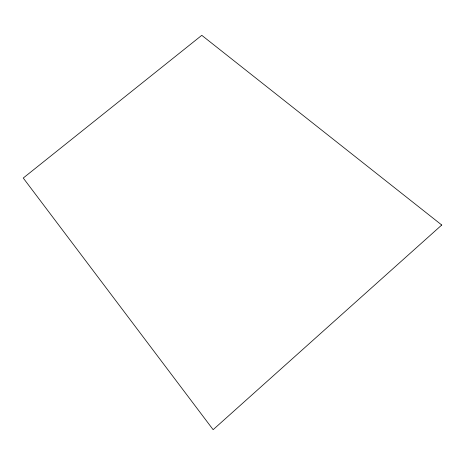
<?xml version="1.0" encoding="UTF-8"?>
<svg xmlns="http://www.w3.org/2000/svg" width="465" height="465" viewBox="0 0 465 465"><rect width="100%" height="100%" fill="white"/><g stroke="black" fill="none" stroke-linecap="round" stroke-linejoin="round"><path stroke-width="0.7" d="M441.75 225.019L213.139 429.672L23.25 178.031L201.781 35.328L441.75 225.019"/></g></svg>
